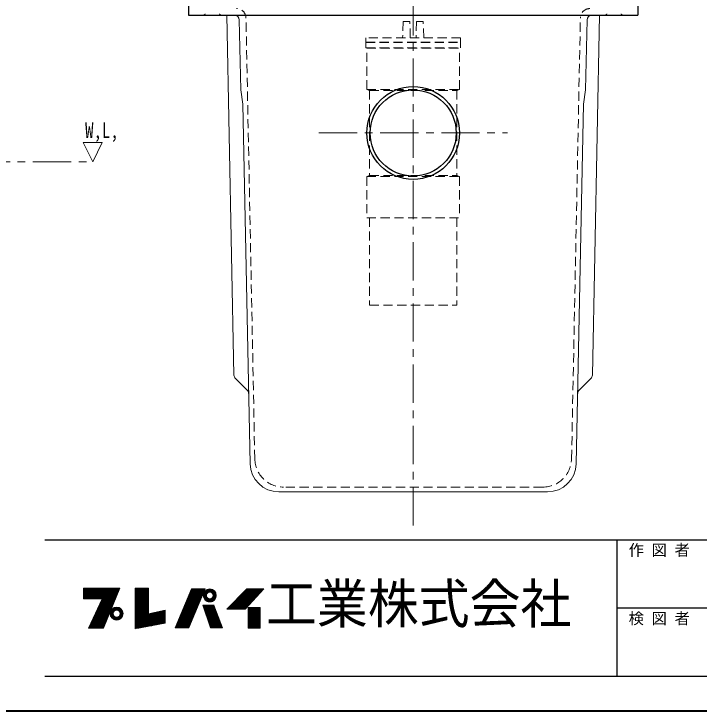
# Model space of a CAD drawing. Units: millimetres at full size, sheet at 1:8; details may follow other scales. Extents: x -1694 to 1546, y -1136 to 1112.
# Drawn here: x -107 to 610, y -1136 to -408 of the extents above; entities that cross this region are included whole.
import ezdxf
from ezdxf.enums import TextEntityAlignment as Align

# ---------------------------------------------------------------- set-up
doc = ezdxf.new("R2010")
doc.units = ezdxf.units.MM
doc.header["$LTSCALE"] = 8
doc.linetypes.add('CHAIN1', pattern=[8, 5, -1, 1, -1])
doc.linetypes.add('DASHED1', pattern=[1.8, 1.2, -0.6])
doc.layers.add('0-0_ﾚｲﾔ1', color=4, linetype='Continuous', lineweight=9)
doc.styles.add('ＭＳ ゴシック', font='')
doc.styles.get('ＭＳ ゴシック').set_extended_font_data('MS Gothic')

msp = doc.modelspace()

# ---------------------------------------------------------------- linework, layer by layer
at = {"layer": '0-0_ﾚｲﾔ1', "linetype": 'CHAIN1'}
for p, q in [((310.792, -942.131), (310.792, -112.131)), ((212.292, -532.131), (409.292, -532.131)), ((-534.708, -562.131), (-24.208, -562.131))]:
    msp.add_line(p, q, dxfattribs=at)
at = {"layer": '0-0_ﾚｲﾔ1', "color": 5, "lineweight": 25}
for p, q in [((75.792, -399.131), (75.792, -409.131)), ((545.792, -399.131), (545.792, -409.131)), ((75.792, -409.131), (545.792, -409.131))]:
    msp.add_line(p, q, dxfattribs=at)
at = {"layer": '0-0_ﾚｲﾔ1'}
for p, q in [((123.447, -785.105), (115.928, -409.131)), ((498.136, -785.105), (505.657, -409.064)), ((137.3, -800.698), (124.943, -788.563)), ((484.283, -800.698), (496.64, -788.563))]:
    msp.add_line(p, q, dxfattribs=at)
at = {"layer": '0-0_ﾚｲﾔ1', "color": 7, "lineweight": 18}
for p, q in [((129.028, -414.031), (130.49, -487.131)), ((130.49, -487.131), (132.791, -502.131)), ((140.303, -877.731), (132.791, -502.131)), ((481.281, -877.731), (488.793, -502.131)), ((451.242, -907.131), (170.341, -907.131)), ((-33.866, -1008.29), (4.062, -1008.29)), ((-33.866, -1008.626), (3.923, -1008.626)), ((-33.866, -1009.13), (3.714, -1009.13)), ((-33.866, -1009.634), (3.506, -1009.634)), ((-33.866, -1010.138), (3.297, -1010.138)), ((-33.866, -1010.81), (3.019, -1010.81)), ((2.811, -1011.314), (-33.866, -1011.314)), ((-33.866, -1011.818), (2.603, -1011.818)), ((-33.866, -1012.322), (2.394, -1012.322)), ((-13.034, -1049.618), (4.27, -1007.786)), ((20.23, -1007.618), (20.23, -1050.122)), ((34.174, -1007.618), (20.23, -1007.618)), ((20.23, -1008.29), (34.174, -1008.29)), ((20.23, -1008.626), (34.174, -1008.626)), ((20.23, -1009.13), (34.174, -1009.13)), ((20.23, -1009.634), (34.174, -1009.634)), ((20.23, -1010.138), (34.174, -1010.138)), ((20.23, -1010.81), (34.174, -1010.81)), ((20.23, -1011.314), (34.174, -1011.314)), ((20.23, -1011.818), (34.174, -1011.818)), ((20.23, -1012.322), (34.174, -1012.322)), ((78.862, -1008.458), (62.062, -1049.282)), ((76.342, -1049.282), (93.31, -1008.458)), ((77.272, -1012.322), (91.704, -1012.322)), ((77.48, -1011.818), (91.914, -1011.818)), ((77.687, -1011.314), (92.123, -1011.314)), ((77.894, -1010.81), (92.333, -1010.81)), ((78.171, -1010.138), (92.612, -1010.138)), ((78.378, -1009.634), (92.806, -1009.634)), ((78.586, -1009.13), (93.031, -1009.13)), ((78.862, -1008.458), (93.31, -1008.458)), ((92.178, -1012.154), (96.518, -1012.154)), ((92.707, -1011.314), (103.658, -1011.314)), ((93.272, -1010.642), (103.093, -1010.642)), ((94.245, -1009.802), (102.12, -1009.802)), ((95.425, -1009.13), (100.939, -1009.13)), ((104.187, -1012.154), (99.847, -1012.154)), ((133.126, -1012.322), (151.21, -1012.322)), ((133.63, -1011.818), (151.678, -1011.818)), ((134.134, -1011.314), (152.146, -1011.314)), ((134.638, -1010.81), (152.614, -1010.81)), ((135.142, -1029.626), (154.798, -1008.458)), ((135.31, -1010.138), (153.238, -1010.138)), ((135.814, -1009.634), (153.706, -1009.634)), ((136.318, -1009.13), (154.174, -1009.13)), ((-33.866, -1012.826), (2.186, -1012.826)), ((-33.866, -1013.33), (1.977, -1013.33)), ((-33.866, -1013.666), (1.838, -1013.666)), ((-33.866, -1014.338), (1.56, -1014.338)), ((-33.866, -1014.842), (1.352, -1014.842)), ((-33.866, -1015.346), (1.143, -1015.346)), ((-33.866, -1015.85), (0.935, -1015.85)), ((-33.866, -1016.354), (0.726, -1016.354)), ((-33.866, -1016.858), (0.518, -1016.858)), ((-33.866, -1017.362), (0.309, -1017.362)), ((-33.866, -1017.866), (0.101, -1017.866)), ((-33.866, -1018.37), (-0.108, -1018.37)), ((-14.378, -1019.042), (-33.866, -1019.042)), ((-28.49, -1049.618), (-14.378, -1019.042)), ((-0.594, -1019.546), (-14.61, -1019.546)), ((-0.386, -1019.042), (-14.378, -1019.042)), ((20.23, -1012.826), (34.174, -1012.826)), ((20.23, -1013.33), (34.174, -1013.33)), ((20.23, -1013.666), (34.174, -1013.666)), ((20.23, -1014.338), (34.174, -1014.338)), ((20.23, -1014.842), (34.174, -1014.842)), ((20.23, -1015.346), (34.174, -1015.346)), ((20.23, -1015.85), (34.174, -1015.85)), ((20.23, -1016.354), (34.174, -1016.354)), ((20.23, -1016.858), (34.174, -1016.858)), ((20.23, -1017.362), (34.174, -1017.362)), ((20.23, -1017.866), (34.174, -1017.866)), ((20.23, -1018.37), (34.174, -1018.37)), ((20.23, -1019.042), (34.174, -1019.042)), ((20.23, -1019.546), (34.174, -1019.546)), ((74.299, -1019.546), (88.702, -1019.546)), ((74.507, -1019.042), (88.911, -1019.042)), ((74.783, -1018.37), (89.191, -1018.37)), ((74.991, -1017.866), (89.4, -1017.866)), ((75.198, -1017.362), (89.61, -1017.362)), ((75.406, -1016.858), (89.819, -1016.858)), ((75.613, -1016.354), (90.029, -1016.354)), ((75.838, -1015.85), (90.238, -1015.85)), ((76.028, -1015.346), (90.447, -1015.346)), ((76.235, -1014.842), (90.657, -1014.842)), ((76.443, -1014.338), (90.866, -1014.338)), ((76.719, -1013.666), (91.146, -1013.666)), ((76.857, -1013.33), (91.285, -1013.33)), ((77.065, -1012.826), (91.495, -1012.826)), ((91.382, -1015.346), (94.582, -1015.346)), ((91.416, -1014.674), (94.646, -1014.674)), ((91.434, -1016.186), (94.682, -1016.186)), ((91.553, -1013.834), (94.915, -1013.834)), ((91.593, -1017.026), (94.998, -1017.026)), ((91.867, -1012.826), (95.611, -1012.826)), ((91.867, -1017.866), (95.611, -1017.866)), ((92.27, -1018.706), (96.89, -1018.706)), ((92.834, -1019.546), (103.53, -1019.546)), ((104.094, -1018.706), (99.475, -1018.706)), ((104.498, -1012.826), (100.753, -1012.826)), ((104.498, -1017.866), (100.753, -1017.866)), ((104.772, -1017.026), (101.366, -1017.026)), ((104.812, -1013.834), (101.449, -1013.834)), ((104.93, -1016.186), (101.683, -1016.186)), ((104.949, -1014.674), (101.719, -1014.674)), ((101.782, -1015.346), (104.982, -1015.346)), ((125.902, -1019.546), (144.502, -1019.546)), ((126.406, -1019.042), (144.97, -1019.042)), ((127.078, -1018.37), (145.594, -1018.37)), ((127.582, -1017.866), (146.062, -1017.866)), ((128.086, -1017.362), (146.53, -1017.362)), ((128.59, -1016.858), (146.998, -1016.858)), ((129.094, -1016.354), (147.466, -1016.354)), ((129.598, -1015.85), (147.934, -1015.85)), ((130.102, -1015.346), (148.402, -1015.346)), ((130.606, -1014.842), (148.918, -1014.842)), ((131.11, -1014.338), (149.338, -1014.338)), ((131.782, -1013.666), (149.962, -1013.666)), ((132.118, -1013.33), (150.274, -1013.33)), ((132.622, -1012.826), (150.742, -1012.826)), ((-3.443, -1026.434), (-17.789, -1026.434)), ((-17.402, -1025.594), (-3.096, -1025.594)), ((-2.818, -1024.922), (-17.091, -1024.922)), ((-2.54, -1024.25), (-16.73, -1024.25)), ((-16.394, -1023.41), (-2.193, -1023.41)), ((-1.915, -1022.738), (-16.083, -1022.738)), ((-1.567, -1021.898), (-15.696, -1021.898)), ((-1.359, -1021.394), (-15.463, -1021.394)), ((-1.081, -1020.722), (-15.153, -1020.722)), ((-0.872, -1020.218), (-14.92, -1020.218)), ((20.23, -1020.218), (34.174, -1020.218)), ((20.23, -1020.722), (34.174, -1020.722)), ((20.23, -1021.394), (34.174, -1021.394)), ((20.23, -1021.898), (34.174, -1021.898)), ((20.23, -1022.738), (34.174, -1022.738)), ((20.23, -1023.41), (34.174, -1023.41)), ((20.23, -1024.25), (34.174, -1024.25)), ((20.23, -1024.922), (34.174, -1024.922)), ((20.23, -1025.594), (34.174, -1025.594)), ((20.23, -1026.434), (34.174, -1026.434)), ((71.47, -1026.434), (85.839, -1026.434)), ((71.806, -1025.594), (86.188, -1025.594)), ((72.087, -1024.922), (86.467, -1024.922)), ((72.364, -1024.25), (86.747, -1024.25)), ((72.709, -1023.41), (87.096, -1023.41)), ((72.986, -1022.738), (87.375, -1022.738)), ((73.332, -1021.898), (87.724, -1021.898)), ((73.539, -1021.394), (87.934, -1021.394)), ((73.815, -1020.722), (88.213, -1020.722)), ((74.023, -1020.218), (88.422, -1020.218)), ((90.849, -1025.594), (102.612, -1025.594)), ((91.141, -1026.434), (102.922, -1026.434)), ((93.439, -1020.218), (102.926, -1020.218)), ((94.767, -1021.226), (101.598, -1021.226)), ((96.363, -1021.898), (100.002, -1021.898)), ((111.286, -1049.114), (102.55, -1025.426)), ((119.014, -1026.434), (138.106, -1026.434)), ((119.854, -1025.594), (138.886, -1025.594)), ((120.526, -1024.922), (139.51, -1024.922)), ((121.198, -1024.25), (140.134, -1024.25)), ((122.038, -1023.41), (140.914, -1023.41)), ((122.71, -1022.738), (141.538, -1022.738)), ((123.55, -1021.898), (142.318, -1021.898)), ((124.054, -1021.394), (142.786, -1021.394)), ((124.726, -1020.722), (143.41, -1020.722)), ((125.23, -1020.218), (143.878, -1020.218)), ((-21.123, -1033.658), (-6.432, -1033.658)), ((-6.084, -1032.818), (-20.736, -1032.818)), ((-5.667, -1031.81), (-20.271, -1031.81)), ((-5.32, -1030.97), (-19.883, -1030.97)), ((-5.042, -1030.298), (-19.573, -1030.298)), ((-4.694, -1029.458), (-19.185, -1029.458)), ((-18.875, -1028.786), (-4.416, -1028.786)), ((-4.069, -1027.946), (-18.487, -1027.946)), ((-3.721, -1027.106), (-18.099, -1027.106)), ((-6.024, -1033.658), (-2.794, -1033.658)), ((-5.887, -1032.818), (-2.525, -1032.818)), ((-5.573, -1031.81), (-1.829, -1031.81)), ((-5.17, -1030.97), (-0.55, -1030.97)), ((-4.733, -1030.298), (6.218, -1030.298)), ((-4.001, -1029.458), (5.486, -1029.458)), ((-3.195, -1028.786), (4.68, -1028.786)), ((-1.6, -1027.946), (3.084, -1027.946)), ((6.654, -1030.97), (2.035, -1030.97)), ((7.058, -1031.81), (3.313, -1031.81)), ((7.372, -1032.818), (4.009, -1032.818)), ((7.509, -1033.658), (4.279, -1033.658)), ((20.23, -1027.106), (34.174, -1027.106)), ((20.23, -1027.946), (34.174, -1027.946)), ((20.23, -1028.786), (34.174, -1028.786)), ((20.23, -1029.458), (34.174, -1029.458)), ((20.23, -1030.298), (34.174, -1030.298)), ((20.23, -1030.97), (34.174, -1030.97)), ((20.23, -1031.81), (34.174, -1031.81)), ((20.23, -1032.818), (34.174, -1032.818)), ((20.23, -1033.658), (34.174, -1033.658)), ((51.478, -1033.658), (38.688, -1033.658)), ((51.478, -1032.818), (42.45, -1032.818)), ((51.478, -1031.81), (46.964, -1031.81)), ((68.492, -1033.658), (82.836, -1033.658)), ((68.838, -1032.818), (83.185, -1032.818)), ((69.253, -1031.81), (83.604, -1031.81)), ((69.598, -1030.97), (83.954, -1030.97)), ((69.875, -1030.298), (84.233, -1030.298)), ((70.22, -1029.458), (84.582, -1029.458)), ((70.497, -1028.786), (84.861, -1028.786)), ((70.843, -1027.946), (85.21, -1027.946)), ((71.188, -1027.106), (85.56, -1027.106)), ((91.374, -1027.106), (103.17, -1027.106)), ((91.666, -1027.946), (103.48, -1027.946)), ((91.958, -1028.786), (103.79, -1028.786)), ((92.192, -1029.458), (104.037, -1029.458)), ((92.483, -1030.298), (104.347, -1030.298)), ((92.717, -1030.97), (104.595, -1030.97)), ((93.009, -1031.81), (104.905, -1031.81)), ((93.359, -1032.818), (105.277, -1032.818)), ((93.651, -1033.658), (105.586, -1033.658)), ((115.822, -1029.626), (135.142, -1029.626)), ((116.662, -1028.786), (135.922, -1028.786)), ((117.502, -1027.946), (136.702, -1027.946)), ((118.342, -1027.106), (137.482, -1027.106)), ((138.166, -1028.786), (150.934, -1028.786)), ((138.166, -1029.458), (150.934, -1029.458)), ((138.166, -1030.298), (150.934, -1030.298)), ((138.166, -1030.97), (150.934, -1030.97)), ((138.166, -1031.81), (150.934, -1031.81)), ((138.166, -1032.818), (150.934, -1032.818)), ((138.166, -1033.658), (150.934, -1033.658)), ((-9.42, -1040.882), (-24.458, -1040.882)), ((-9.072, -1040.042), (-24.07, -1040.042)), ((-8.725, -1039.202), (-23.682, -1039.202)), ((-8.447, -1038.53), (-23.372, -1038.53)), ((-8.1, -1037.69), (-22.984, -1037.69)), ((-7.752, -1036.85), (-22.597, -1036.85)), ((-7.335, -1035.842), (-22.106, -1035.842)), ((-7.057, -1035.17), (-21.821, -1035.17)), ((-6.71, -1034.33), (-21.434, -1034.33)), ((-6.058, -1034.33), (-2.858, -1034.33)), ((-6.006, -1035.17), (-2.758, -1035.17)), ((-5.887, -1035.842), (-2.525, -1035.842)), ((-5.573, -1036.85), (-1.829, -1036.85)), ((-5.17, -1037.69), (-0.55, -1037.69)), ((-4.606, -1038.53), (6.09, -1038.53)), ((-4.001, -1039.202), (5.486, -1039.202)), ((-2.947, -1040.042), (4.432, -1040.042)), ((-1.077, -1040.882), (2.562, -1040.882)), ((6.654, -1037.69), (2.035, -1037.69)), ((7.058, -1036.85), (3.313, -1036.85)), ((7.372, -1035.842), (4.009, -1035.842)), ((7.49, -1035.17), (4.243, -1035.17)), ((4.342, -1034.33), (7.542, -1034.33)), ((20.23, -1034.33), (34.174, -1034.33)), ((20.23, -1035.17), (51.478, -1035.17)), ((20.23, -1035.842), (51.478, -1035.842)), ((20.23, -1036.85), (51.478, -1036.85)), ((20.23, -1037.69), (51.478, -1037.69)), ((20.23, -1038.53), (51.478, -1038.53)), ((20.23, -1039.202), (51.478, -1039.202)), ((20.23, -1040.042), (51.478, -1040.042)), ((20.23, -1040.882), (51.478, -1040.882)), ((51.478, -1034.33), (35.679, -1034.33)), ((65.519, -1040.882), (79.834, -1040.882)), ((65.865, -1040.042), (80.183, -1040.042)), ((66.211, -1039.202), (80.532, -1039.202)), ((66.487, -1038.53), (80.811, -1038.53)), ((66.833, -1037.69), (81.16, -1037.69)), ((67.178, -1036.85), (81.51, -1036.85)), ((67.593, -1035.842), (81.929, -1035.842)), ((67.87, -1035.17), (82.208, -1035.17)), ((68.215, -1034.33), (82.558, -1034.33)), ((93.885, -1034.33), (105.834, -1034.33)), ((94.177, -1035.17), (106.144, -1035.17)), ((94.41, -1035.842), (106.392, -1035.842)), ((94.76, -1036.85), (106.763, -1036.85)), ((95.052, -1037.69), (107.073, -1037.69)), ((95.326, -1038.53), (107.383, -1038.53)), ((95.578, -1039.202), (107.631, -1039.202)), ((95.87, -1040.042), (107.941, -1040.042)), ((96.162, -1040.882), (108.25, -1040.882)), ((138.166, -1034.33), (150.934, -1034.33)), ((138.166, -1035.17), (150.934, -1035.17)), ((138.166, -1035.842), (150.934, -1035.842)), ((138.166, -1036.85), (150.934, -1036.85)), ((138.166, -1037.69), (150.934, -1037.69)), ((138.166, -1038.53), (150.934, -1038.53)), ((138.166, -1039.202), (150.934, -1039.202)), ((138.166, -1040.042), (150.934, -1040.042)), ((138.166, -1040.882), (150.934, -1040.882)), ((-12.686, -1048.778), (-28.102, -1048.778)), ((-12.269, -1047.77), (-27.637, -1047.77)), ((-11.922, -1046.93), (-27.249, -1046.93)), ((-11.574, -1046.09), (-26.861, -1046.09)), ((-11.157, -1045.082), (-26.396, -1045.082)), ((-10.81, -1044.242), (-26.008, -1044.242)), ((-10.393, -1043.234), (-25.543, -1043.234)), ((-10.115, -1042.562), (-25.233, -1042.562)), ((-9.767, -1041.722), (-24.845, -1041.722)), ((20.23, -1041.722), (51.478, -1041.722)), ((20.23, -1042.562), (51.478, -1042.562)), ((20.23, -1043.234), (51.478, -1043.234)), ((20.23, -1044.242), (51.478, -1044.242)), ((20.23, -1045.082), (47.802, -1045.082)), ((20.23, -1046.09), (42.288, -1046.09)), ((20.23, -1046.93), (37.693, -1046.93)), ((20.23, -1047.77), (33.097, -1047.77)), ((20.23, -1048.778), (27.583, -1048.778)), ((62.27, -1048.778), (76.552, -1048.778)), ((62.685, -1047.77), (76.971, -1047.77)), ((63.03, -1046.93), (77.32, -1046.93)), ((63.376, -1046.09), (77.669, -1046.09)), ((63.791, -1045.082), (78.088, -1045.082)), ((64.136, -1044.242), (78.437, -1044.242)), ((64.551, -1043.234), (78.856, -1043.234)), ((64.828, -1042.562), (79.135, -1042.562)), ((65.173, -1041.722), (79.485, -1041.722)), ((96.454, -1041.722), (108.56, -1041.722)), ((96.745, -1042.562), (108.87, -1042.562)), ((96.979, -1043.234), (109.118, -1043.234)), ((97.329, -1044.242), (109.49, -1044.242)), ((97.678, -1045.082), (109.799, -1045.082)), ((97.971, -1046.09), (110.171, -1046.09)), ((98.263, -1046.93), (110.481, -1046.93)), ((98.555, -1047.77), (110.791, -1047.77)), ((98.906, -1048.778), (111.162, -1048.778)), ((138.166, -1041.722), (150.934, -1041.722)), ((138.166, -1042.562), (150.934, -1042.562)), ((138.166, -1043.234), (150.934, -1043.234)), ((138.166, -1044.242), (150.934, -1044.242)), ((138.166, -1045.082), (150.934, -1045.082)), ((138.166, -1046.09), (150.934, -1046.09)), ((138.166, -1046.93), (150.934, -1046.93)), ((138.166, -1047.77), (150.934, -1047.77)), ((138.166, -1048.778), (150.934, -1048.778)), ((-28.49, -1049.618), (-13.034, -1049.618)), ((76.342, -1049.282), (62.062, -1049.282)), ((99.022, -1049.114), (111.286, -1049.114))]:
    msp.add_line(p, q, dxfattribs=at)
at = {"layer": '0-0_ﾚｲﾔ1', "linetype": 'DASHED1'}
for p, q in [((145.204, -872.731), (135.988, -411.931)), ((476.38, -872.731), (485.596, -411.931)), ((314.292, -415.631), (313.792, -432.631)), ((321.292, -415.631), (314.292, -415.631)), ((321.792, -432.631), (321.292, -415.631)), ((261.292, -432.631), (261.292, -437.131)), ((360.292, -432.631), (261.292, -432.631)), ((360.292, -432.631), (360.292, -437.131)), ((261.292, -437.131), (360.292, -437.131)), ((261.292, -437.631), (360.292, -437.631)), ((261.292, -443.131), (261.292, -437.631)), ((359.292, -486.631), (359.292, -443.631)), ((262.292, -486.631), (359.292, -486.631)), ((265.292, -487.631), (262.292, -486.631)), ((356.292, -487.631), (356.292, -576.631)), ((265.292, -576.631), (262.292, -577.631)), ((262.292, -577.631), (359.292, -577.631)), ((262.292, -577.631), (262.292, -620.631)), ((356.292, -576.631), (359.292, -577.631)), ((359.292, -577.631), (359.292, -620.631)), ((262.292, -620.631), (359.292, -620.631)), ((265.292, -620.631), (265.292, -712.131)), ((356.292, -620.631), (356.292, -712.131)), ((265.292, -712.131), (356.292, -712.131)), ((446.332, -902.131), (175.251, -902.131))]:
    msp.add_line(p, q, dxfattribs=at)
at = {"layer": '0-0_ﾚｲﾔ1', "color": 6, "lineweight": 25}
for p, q in [((-74.208, -957.274), (1509.792, -957.274)), ((524.077, -1100.131), (524.077, -957.274)), ((1509.792, -1028.702), (524.077, -1028.702)), ((1509.792, -1100.131), (-74.208, -1100.131))]:
    msp.add_line(p, q, dxfattribs=at)
at = {"layer": '0-0_ﾚｲﾔ1', "color": 1, "lineweight": 40}
msp.add_line((1545.792, -1136.131), (-1694.208, -1136.131), dxfattribs=at)
at = {"layer": '0-0_ﾚｲﾔ1', "color": 7, "lineweight": 18}
for points in [[(492.555, -414.031), (491.093, -487.131), (488.793, -502.131)], [(-33.866, -1019.042), (-33.866, -1007.786), (4.27, -1007.786)], [(20.23, -1050.122), (51.478, -1044.41), (51.478, -1030.802), (34.174, -1034.666), (34.174, -1007.618)], [(115.822, -1029.626), (136.99, -1008.458), (154.798, -1008.458)], [(99.022, -1049.114), (90.79, -1025.426), (102.55, -1025.426)]]:
    msp.add_lwpolyline(points, dxfattribs=at)
at = {"layer": '0-0_ﾚｲﾔ1', "linetype": 'DASHED1'}
for points in [[(307.792, -432.631), (307.292, -415.631), (300.292, -415.631), (299.792, -432.631)], [(261.292, -443.131), (360.292, -443.131), (360.292, -437.631)], [(262.292, -486.631), (262.292, -443.631), (359.292, -443.631)], [(265.292, -487.631), (356.292, -487.631), (359.292, -486.631)], [(265.292, -487.631), (265.292, -576.631), (356.292, -576.631)]]:
    msp.add_lwpolyline(points, dxfattribs=at)
at = {"layer": '0-0_ﾚｲﾔ1', "color": 7, "lineweight": 18}
for points in [[(-24.208, -562.131), (-34.208, -542.131), (-14.208, -542.131)], [(138.166, -1027.946), (138.166, -1049.618), (150.934, -1049.618), (150.934, -1027.946)]]:
    msp.add_lwpolyline(points, close=True, dxfattribs=at)
at = {"layer": '0-0_ﾚｲﾔ1', "color": 5, "lineweight": 25}
for radius in [48.5, 45]:
    msp.add_circle((310.792, -532.131), radius, dxfattribs=at)
at = {"layer": '0-0_ﾚｲﾔ1', "color": 7, "lineweight": 18}
for centre, radius in [((98.182, -1015.346), 6.8), ((98.182, -1015.346), 3.6), ((0.742, -1034.33), 6.8), ((0.742, -1034.33), 3.6)]:
    msp.add_circle(centre, radius, dxfattribs=at)
at = {"layer": '0-0_ﾚｲﾔ1', "linetype": 'DASHED1'}
for centre, radius, start, end in [((90.746, -406.131), 3, 270, 327.66647), ((110.837, -406.131), 3, 212.33353, 270), ((125.99, -412.131), 10, 1.14576, 90), ((495.594, -412.131), 10, 90, 178.85424), ((510.746, -406.131), 3, 270, 327.66647), ((530.837, -406.131), 3, 212.33353, 270), ((175.251, -872.131), 30, 181.04163, 270), ((446.332, -872.131), 30, 270, 358.95837)]:
    msp.add_arc(centre, radius, start, end, dxfattribs=at)
at = {"layer": '0-0_ﾚｲﾔ1', "color": 7, "lineweight": 18}
for centre, radius, start, end in [((124.029, -414.131), 5, 1.14576, 90), ((497.554, -414.131), 5, 90, 178.85424), ((170.341, -877.131), 30, 181.04163, 270), ((451.242, -877.131), 30, 270, 358.95837)]:
    msp.add_arc(centre, radius, start, end, dxfattribs=at)
at = {"layer": '0-0_ﾚｲﾔ1'}
for centre, start, end in [((128.446, -784.996), 181.2499, 225.52081), ((493.137, -784.996), 314.47919, 358.7501), ((133.797, -804.266), 1.04163, 45.52081), ((487.786, -804.266), 134.47919, 178.95837)]:
    msp.add_arc(centre, 5, start, end, dxfattribs=at)

# ---------------------------------------------------------------- texts
at = {"layer": '0-0_ﾚｲﾔ1', "color": 7, "style": 'ＭＳ ゴシック'}
for s, height, width, p in [('W,L,', 16.13, 0.8, (-32.208, -542.131)), ('工業株式会社', 41.06, 0.95, (156.934, -1056.702))]:
    msp.add_text(s, height=height, dxfattribs=dict(at, width=width)).set_placement(p, align=Align.BOTTOM_LEFT)
for s, p in [('作 図 者', (536.077, -977.274)), ('検 図 者', (536.077, -1048.702))]:
    msp.add_text(s, height=11.73, dxfattribs=at).set_placement(p, align=Align.BOTTOM_LEFT)

doc.saveas('drawing.dxf')
